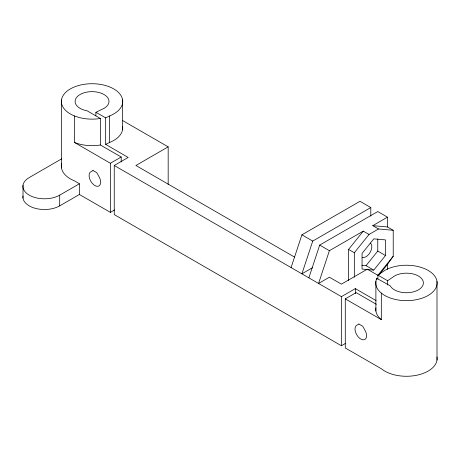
<?xml version="1.0" encoding="UTF-8"?>
<svg xmlns="http://www.w3.org/2000/svg" width="460" height="460" viewBox="0 0 460 460"><rect width="100%" height="100%" fill="white"/><g stroke="black" fill="none" stroke-linecap="round" stroke-linejoin="round"><path stroke-width="0.69" d="M291.077 267.588L301.904 234.824L359.979 201.296L370.8 207.546L370.8 216.102M370.8 207.546L312.731 241.074L301.904 273.838L312.731 267.588M308.861 277.851L319.688 245.088L377.763 211.56L387.464 217.166L387.464 226.964L393.225 230.287L393.225 256.226L387.464 264.419L379.506 274.321M393.225 230.287L378.528 228.976L369.023 234.462L363.262 231.138L329.394 250.694L318.567 283.458L329.394 277.207L341.418 284.148L367.322 269.192L378.166 275.454M387.613 285.016L387.613 280.738L392.558 277.334A16.951 9.786 0 0 1 418.428 276.029A16.951 9.786 0 0 1 416.168 290.961A16.951 9.786 0 0 1 391.08 287.08L390.316 285.867L376.815 278.363A30.671 17.71 0 0 0 409.118 300.587A30.671 17.71 0 0 0 434.246 275.459A30.671 17.71 0 0 0 384.755 270.423L377.913 275.132L377.913 278.714M348.565 280.519L348.565 249.423L363.262 231.138M354.327 277.282L354.327 252.747L369.023 234.462M361.905 265.276L366.045 265.65L377.763 251.068L377.763 238.999M373.773 270.112L385.491 255.536L385.491 239.907L373.773 238.861L362.054 253.443L362.054 269.065L373.773 270.112L366.045 265.65M377.804 275.413L393.225 256.226M61.766 158.78L29.227 177.566A21.54 12.437 0 0 0 29.227 195.155A21.54 12.437 0 0 0 59.691 195.155L79.407 183.77L74.457 180.843A30.671 17.71 0 0 1 61.755 163.57M74.457 115.937L74.457 142.456L110.377 163.26L121.204 157.01L121.204 161.989M345.65 343.309L341.418 345.753L114.241 214.596L114.241 165.491L128.162 157.458L105.668 144.371L105.668 117.858L95.887 112.297L95.887 115.868M23 195.994A21.54 12.437 0 0 0 35.357 208.345A21.54 12.437 0 0 0 59.691 205.873L79.407 194.488L110.377 212.365L114.586 209.933M168.176 184.575L168.176 146.855L135.895 165.491L294.446 257.031M378.528 228.976L372.767 225.653L387.464 217.166M114.241 165.491L341.418 296.648L355.333 288.615L376.079 300.593M437 357.023A30.671 17.71 0 0 1 416.933 375.205A30.671 17.71 0 0 1 381.317 368.724L345.282 347.984L345.282 298.879L356.109 292.629L376.337 304.313M95.887 112.297L104.035 108.353A16.951 9.786 0 0 0 102.563 93.759A16.951 9.786 0 0 0 77.625 96.295A16.951 9.786 0 0 0 84.887 110.302L86.992 110.745L100.36 118.462L100.36 144.975L121.204 157.01M105.668 117.858L109.647 115.937A30.671 17.71 0 0 0 108.152 86.359A30.671 17.71 0 0 0 61.703 98.865A30.671 17.71 0 0 0 99.992 118.536L100.36 118.462M105.668 144.371L109.647 142.456A30.671 17.71 0 0 0 122.607 126.402M100.36 144.975L99.992 145.055A30.671 17.71 0 0 1 74.457 142.456M372.767 225.653L387.464 226.964M381.317 293.101L381.317 319.619L345.282 298.879M377.763 251.068L385.491 255.536M348.565 249.423L354.327 252.747M122.4 120.428L168.176 146.855M377.913 275.132L387.613 280.738M301.904 234.824L312.731 241.074M319.688 245.088L329.394 250.694M437 281.405L437 360.111M387.464 264.419L387.464 269.382M376.953 278.15L376.953 279.582M375.889 281.405L375.889 311.006M355.333 288.615L355.333 293.595M341.418 296.648L341.418 345.753M122.607 99.889L122.607 129.49M110.377 163.26L110.377 212.365M109.647 115.937L109.647 142.456M79.407 183.77L79.407 194.488M61.496 99.889L61.496 167.883M59.691 195.155L59.691 205.873M23 185.276L23 198.162M370.484 243.156A8.199 4.732 -60 0 1 370.145 252.39A8.199 4.732 -60 0 1 362.313 257.307M381.317 319.619A30.671 17.71 0 0 1 375.889 307.918M93.012 170.505L91.149 171.58A8.199 4.732 60 0 0 90.654 181.021A8.199 4.732 60 0 0 99.09 185.892A8.199 4.732 60 0 0 98.601 175.887L96.738 172.655L93.012 170.505M358.921 324.024L357.058 325.105A8.199 4.732 60 0 0 356.569 334.546A8.199 4.732 60 0 0 365.004 339.417A8.199 4.732 60 0 0 364.516 329.406L362.647 326.18L358.921 324.024"/></g></svg>
